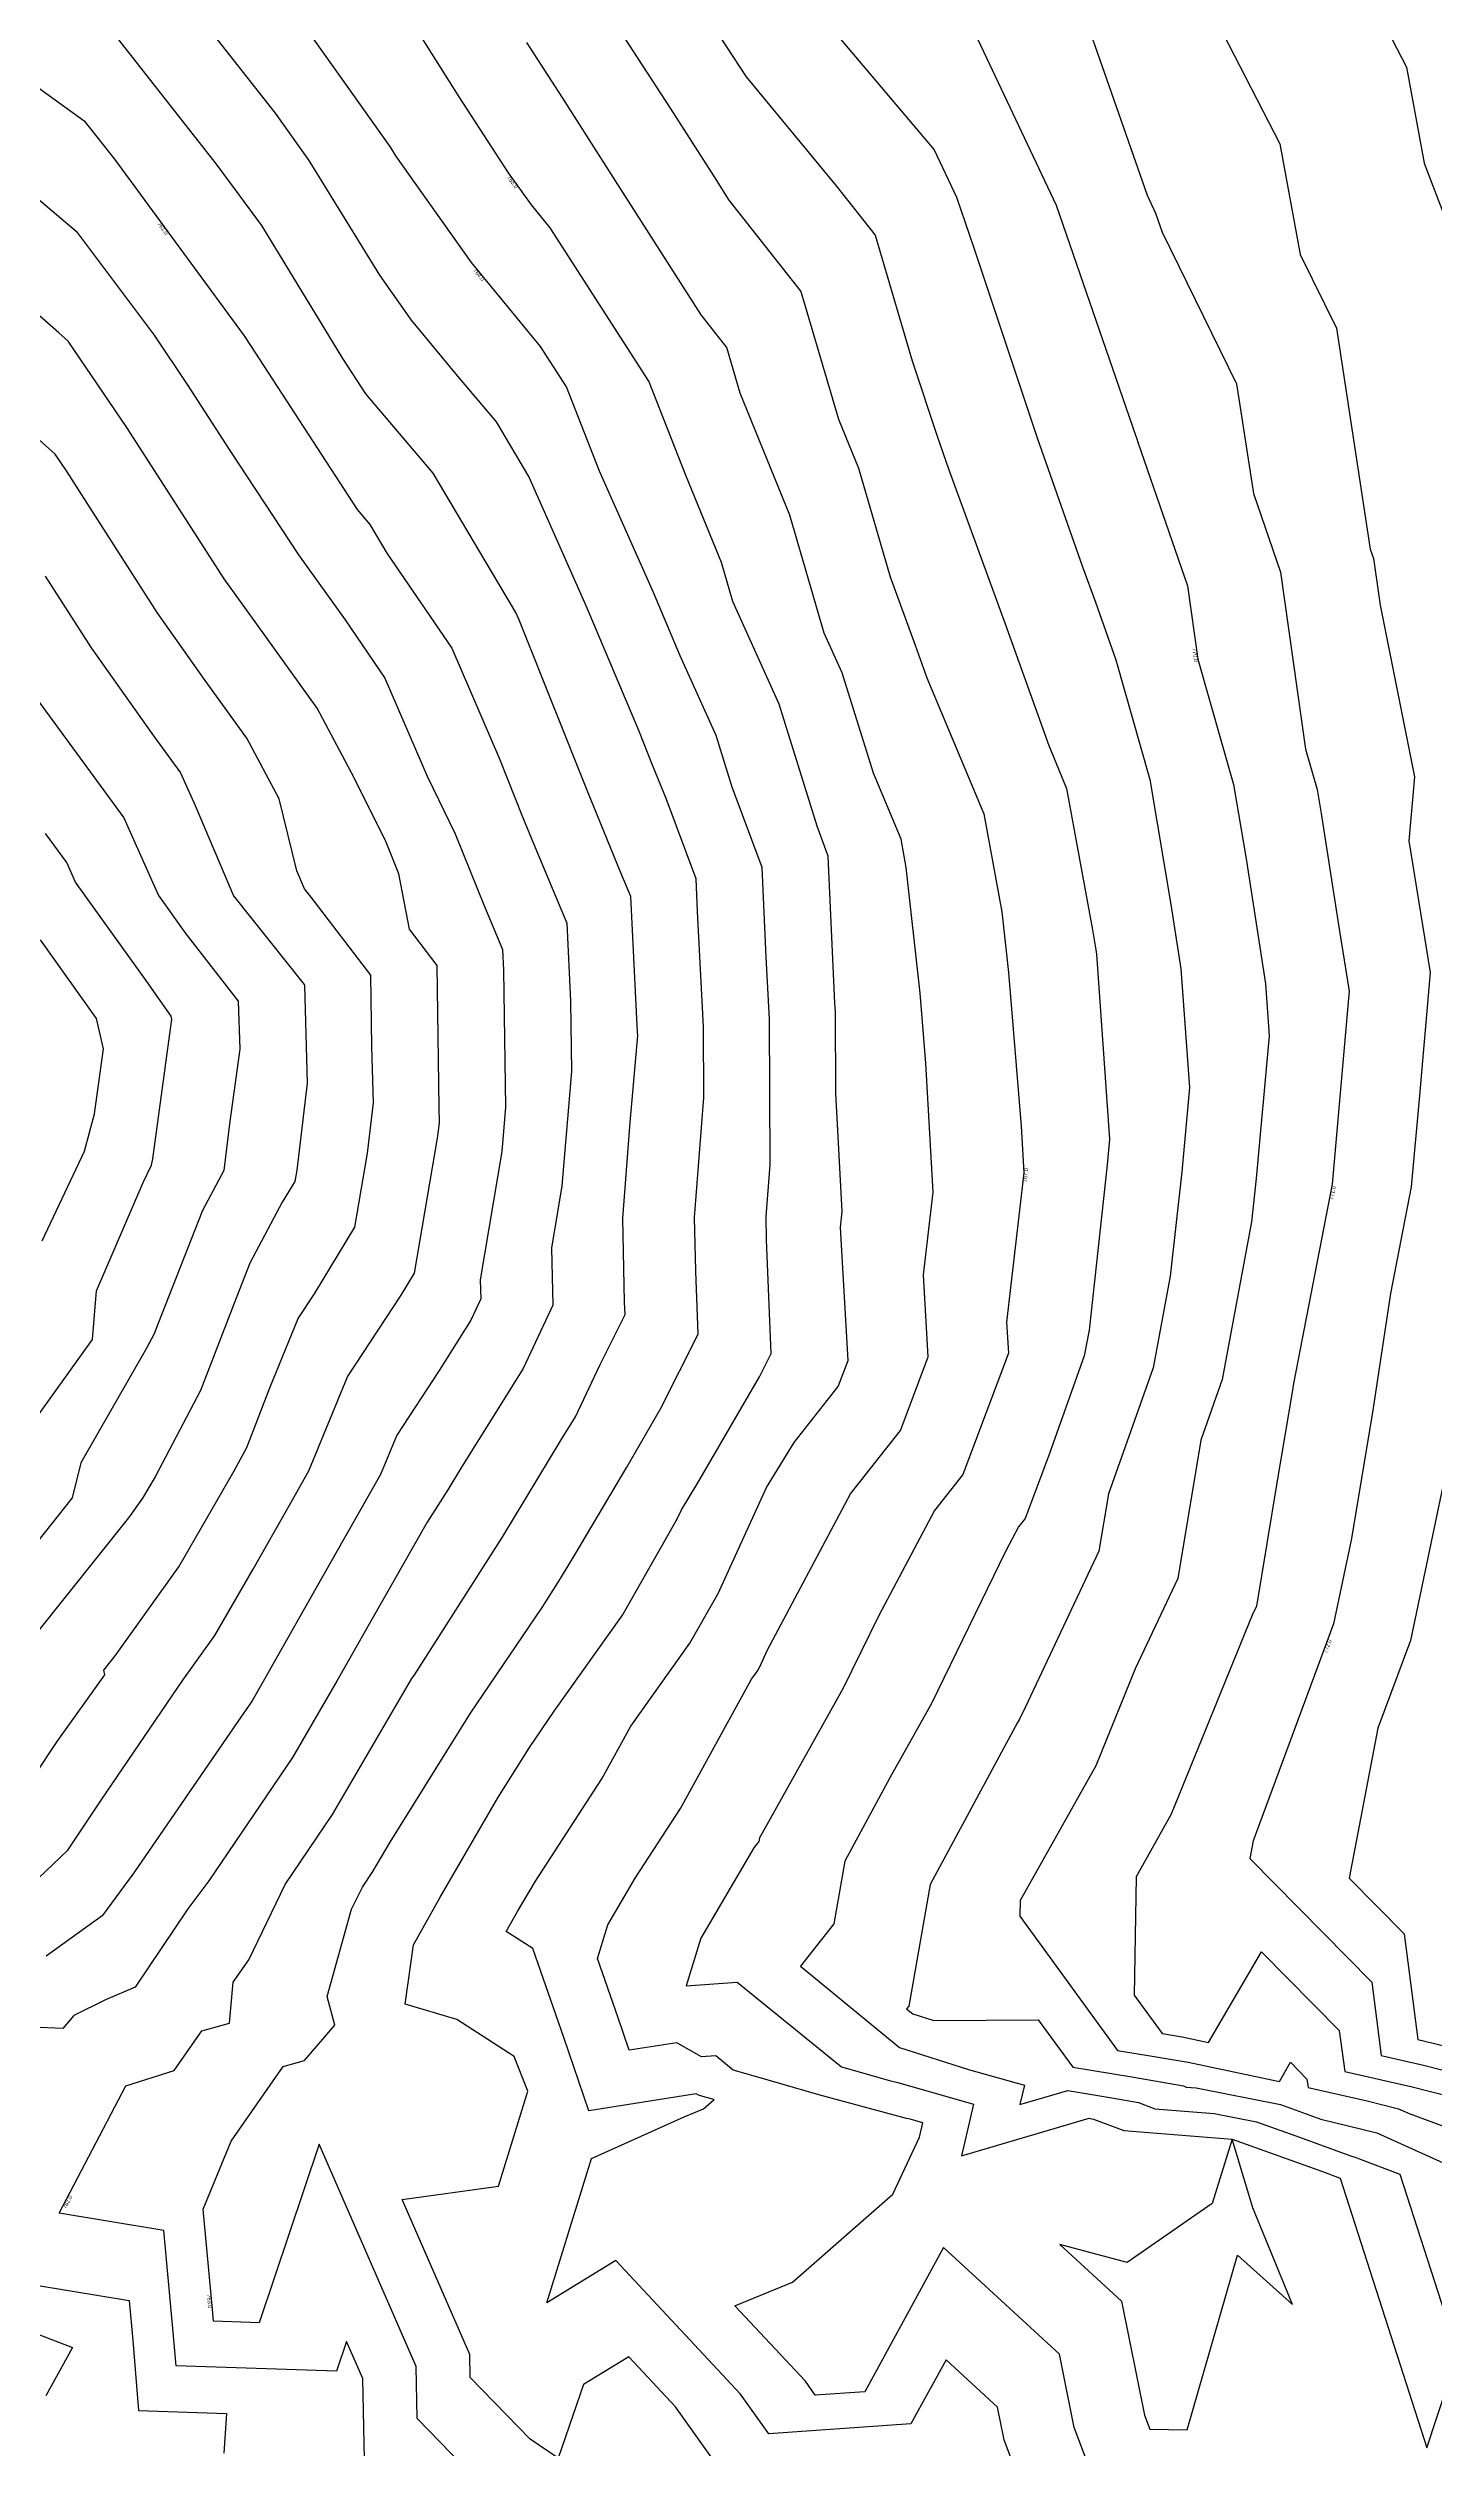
# Model space of a CAD drawing. Extents: x 1684434 to 1702565, y 997334 to 1000228.
# Drawn here: x 1699548 to 1699718.4, y 999462.5 to 999757.5 of the extents above; entities that cross this region are included whole.
import ezdxf

# ---------------------------------------------------------------- set-up
doc = ezdxf.new("R2010")
doc.units = 0
doc.layers.add('Default', color=7, linetype='Continuous')

msp = doc.modelspace()

# ---------------------------------------------------------------- linework, layer by layer
at = {"layer": 'Default'}
for points in [[(1699609.98, 999448.99), (1699593.4, 999466.09), (1699593.26, 999472.5), (1699581.34, 999499.83), (1699573.96, 999477.86), (1699568.32, 999478.05), (1699568.2, 999479.49), (1699567.07, 999491.82), (1699570.5, 999500.17), (1699576.9, 999509.37), (1699579.51, 999510.12), (1699583.27, 999514.43), (1699582.3, 999517.96), (1699585.32, 999528.7), (1699586.64, 999531.41), (1699587.94, 999533.33), (1699590.05, 999536.96), (1699599.95, 999552.81), (1699608.75, 999565.78), (1699610.69, 999568.82), (1699612.78, 999572.28), (1699619.15, 999583.07), (1699623.3, 999590.21), (1699627.93, 999599.41), (1699627.62, 999607.16), (1699627.46, 999613.76), (1699628.63, 999628.48), (1699628.59, 999637.2), (1699627.86, 999651.37), (1699627.68, 999655.39), (1699623.99, 999665.27), (1699622.32, 999669.35), (1699620.63, 999673.6), (1699614.15, 999688.93), (1699607.09, 999704.86), (1699603.12, 999711.55), (1699598.37, 999717.16), (1699592.7, 999724.07), (1699588.79, 999729.58), (1699580.1, 999743.68), (1699575.98, 999749.5), (1699561.7, 999767.68)], [(1699626.56, 999765.09), (1699633.81, 999753.98), (1699644.89, 999740.58), (1699649.68, 999734.5), (1699654.22, 999719.07), (1699657.34, 999709.69), (1699658.72, 999705.78), (1699665.69, 999686.75), (1699671.02, 999671.76), (1699673.22, 999666.49), (1699676.4, 999649.12), (1699676.82, 999646.65), (1699676.9, 999646.13), (1699678.51, 999623.36), (1699678.23, 999620.22), (1699675.98, 999599.9), (1699675.39, 999596.75), (1699671.12, 999584.71), (1699668.11, 999576.72), (1699667.32, 999575.72), (1699665.75, 999572.76), (1699656.6, 999553.98), (1699651.49, 999544.85), (1699645.96, 999534.61), (1699644.6, 999526.92), (1699640.49, 999521.72), (1699652.66, 999511.71), (1699661.18, 999509.01), (1699668.03, 999507.06), (1699667.47, 999504.68), (1699673.36, 999506.41), (1699678.8, 999505.52), (1699682.07, 999504.94), (1699684.09, 999504.17), (1699691.36, 999503.6), (1699696.55, 999502.57), (1699701.84, 999500.67), (1699708.25, 999498.35), (1699708.69, 999498.24), (1699709.31, 999497.96), (1699714.21, 999496.12), (1699719.71, 999479.01)], [(1699638.97, 999766.33), (1699656.94, 999745), (1699659.68, 999739.19), (1699661.83, 999732.96), (1699669.6, 999709.58), (1699675.17, 999693.75), (1699676.76, 999689.41), (1699679.28, 999682.31), (1699683.46, 999667.59), (1699686.05, 999652.23), (1699687.28, 999644.31), (1699688.32, 999629.73), (1699687.38, 999619.37), (1699685.96, 999606.55), (1699683.87, 999595.28), (1699678.37, 999579.77), (1699677.2, 999572.73), (1699668.13, 999553.49), (1699667.44, 999552.08), (1699667.2, 999551.65), (1699656.45, 999531.75), (1699653.82, 999516.79), (1699653.56, 999516.46), (1699654.32, 999515.84), (1699656.92, 999515.01), (1699669.72, 999515.12), (1699673.97, 999509.27), (1699681.26, 999508.08), (1699687.6, 999506.97), (1699687.94, 999506.84), (1699689.15, 999506.75), (1699699.53, 999504.69), (1699701.76, 999503.89), (1699704.48, 999502.91), (1699711.35, 999501.21), (1699721.24, 999496.73)], [(1699659.44, 999764.67), (1699671.93, 999738.2), (1699681.74, 999709.81), (1699681.85, 999709.47), (1699682, 999709.06), (1699688.09, 999691.39), (1699689.36, 999682.4), (1699693.74, 999666.97), (1699695.28, 999657.82), (1699697.67, 999642.48), (1699698.12, 999636.09), (1699696.54, 999618.52), (1699695.95, 999613.2), (1699692.36, 999593.81), (1699689.71, 999586.37), (1699686.88, 999569.35), (1699681.65, 999558.26), (1699676.8, 999546.33), (1699667.51, 999529.76), (1699667.48, 999527.86), (1699679.47, 999511.35), (1699683.73, 999510.65), (1699688.15, 999509.88), (1699699.38, 999507.53), (1699700.76, 999509.88), (1699702.77, 999507.83), (1699702.91, 999506.77), (1699710.16, 999505.13), (1699714.02, 999504.18), (1699715.33, 999503.59), (1699726.06, 999499.61)], [(1699674.37, 999764.55), (1699683.13, 999739.44), (1699684.17, 999737.22), (1699684.98, 999734.89), (1699694.13, 999716.22), (1699696.19, 999702.75), (1699699.52, 999693.08), (1699702.6, 999671.33), (1699704.01, 999666.35), (1699704.51, 999663.4), (1699706.76, 999648.94), (1699707.96, 999641.56), (1699707.72, 999638.84), (1699705.86, 999617.83), (1699701.11, 999593.32), (1699700.95, 999592.28), (1699699.13, 999581.36), (1699696.57, 999565.96), (1699696.04, 999564.85), (1699686.08, 999540.39), (1699681.77, 999532.7), (1699681.55, 999518.13), (1699684.97, 999513.42), (1699686.19, 999513.22), (1699687.45, 999513), (1699690.66, 999512.33), (1699697.19, 999523.48), (1699706.75, 999513.79), (1699707.41, 999508.74), (1699715.56, 999506.9), (1699727.48, 999503.86)], [(1699586.89, 999461.05), (1699586.68, 999471.01), (1699584.69, 999475.56), (1699583.46, 999471.9), (1699563.73, 999472.56), (1699563.31, 999477.59), (1699562.24, 999489.22), (1699549.36, 999491.33), (1699557.57, 999507), (1699563.51, 999508.87), (1699566.9, 999513.74), (1699570.3, 999514.71), (1699570.74, 999519.72), (1699572.67, 999522.48), (1699577.16, 999531.73), (1699582.99, 999540.33), (1699592.42, 999556.56), (1699592.73, 999557.05), (1699593, 999557.45), (1699603.91, 999574.54), (1699611.08, 999586.4), (1699612.85, 999589.22), (1699615.87, 999595.66), (1699618.95, 999601.8), (1699618.89, 999603.32), (1699618.65, 999613.66), (1699619.58, 999625.42), (1699620.49, 999636.1), (1699620.48, 999636.52), (1699619.66, 999653.2), (1699618.43, 999656.13), (1699614.33, 999666.17), (1699606.22, 999686.49), (1699605.89, 999687.29), (1699605.52, 999688.12), (1699595.35, 999705.25), (1699587.07, 999715.02), (1699584.24, 999719.36), (1699574.28, 999735.7), (1699568.72, 999743.26), (1699553.77, 999762.28)], [(1699630.92, 999459.42), (1699625.16, 999467.52), (1699619.41, 999473.67), (1699613.82, 999470.26), (1699610.73, 999461.2), (1699607.27, 999463.54), (1699599.9, 999471.14), (1699599.84, 999473.98), (1699591.54, 999493.03), (1699603.38, 999494.64), (1699606.98, 999506.33), (1699605.32, 999510.6), (1699598.24, 999515.13), (1699591.92, 999517.04), (1699592.91, 999524.31), (1699596.17, 999530.11), (1699603.3, 999542.38), (1699607.17, 999548.57), (1699610.21, 999553.06), (1699618.64, 999564.87), (1699625.27, 999576.52), (1699625.86, 999577.82), (1699627.9, 999581.13), (1699635.45, 999594.14), (1699636.9, 999597.01), (1699636.34, 999611), (1699636.27, 999613.85), (1699636.78, 999620.21), (1699636.69, 999638.12), (1699636.3, 999645.73), (1699635.8, 999656.77), (1699632.11, 999666.66), (1699630.14, 999673.02), (1699625.7, 999682.81), (1699622.42, 999690.57), (1699615.81, 999705.49), (1699611.74, 999715.85), (1699608.53, 999720.84), (1699600.06, 999731.15), (1699590.75, 999744.27), (1699590.13, 999745.28), (1699577.16, 999763.59)], [(1699615.9, 999763.3), (1699624.5, 999750.13), (1699629.88, 999741.69), (1699631.71, 999738.82), (1699640.56, 999727.6), (1699645.19, 999711.88), (1699647.64, 999705.85), (1699651.53, 999692.52), (1699654.62, 999684.1), (1699656.05, 999680.08), (1699663.05, 999663.37), (1699665.25, 999651.33), (1699666.07, 999643.88), (1699667.63, 999624.96), (1699667.95, 999619.25), (1699665.85, 999600.88), (1699666.07, 999597.05), (1699660.46, 999582.13), (1699657, 999577.74), (1699650.08, 999564.75), (1699645.75, 999555.88), (1699635.78, 999538.06), (1699635.46, 999537.48), (1699635.39, 999537.04), (1699634.75, 999536.23), (1699628.25, 999525.14), (1699626.44, 999519.3), (1699632.71, 999519.73), (1699645.55, 999509.33), (1699651.45, 999507.64), (1699652.48, 999507.4), (1699661.79, 999504.75), (1699660.29, 999498.4), (1699676, 999503.01), (1699676.34, 999502.95), (1699676.54, 999502.91), (1699680.24, 999501.5), (1699693.57, 999500.45), (1699691.1, 999492.51), (1699680.66, 999485.29), (1699672.39, 999487.5), (1699679.96, 999480.53), (1699682.79, 999466.5), (1699683.44, 999464.77), (1699688.04, 999464.69), (1699694.24, 999486.19), (1699701.01, 999480.12), (1699696.13, 999491.98), (1699693.57, 999500.45), (1699701.92, 999497.46), (1699704.7, 999496.45), (1699706.87, 999495.64), (1699717.53, 999462.49), (1699727.61, 999493.04)], [(1699690.32, 999763.51), (1699699.44, 999745.75), (1699701.95, 999732.15), (1699706.4, 999723.08), (1699710.55, 999695.92), (1699710.95, 999694.77), (1699711.77, 999689.03), (1699715.98, 999667.93), (1699715.31, 999660.05), (1699717.94, 999643.88), (1699716.59, 999628.74), (1699715.59, 999617.5), (1699713.05, 999604.39), (1699710.87, 999590.05), (1699708.24, 999574.27), (1699706.04, 999563.78), (1699696.18, 999537.12), (1699695.75, 999534.93), (1699710.73, 999519.74), (1699711.91, 999510.7), (1699716.92, 999509.57), (1699727.61, 999506.85)], [(1699538.3, 999758.76), (1699552.46, 999748.57), (1699556.15, 999743.87), (1699572.13, 999722.15), (1699572.87, 999720.94), (1699586.01, 999700.79), (1699587.58, 999698.94), (1699589.67, 999695.43), (1699597.65, 999683.72), (1699603.49, 999670.14), (1699606.34, 999662.99), (1699607.67, 999659.73), (1699611.77, 999649.94), (1699612.24, 999640.35), (1699612.37, 999631.71), (1699611.18, 999617.63), (1699609.89, 999609.98), (1699610.06, 999602.97), (1699606.4, 999595.17), (1699598.71, 999582.85), (1699597.14, 999580.25), (1699594.62, 999576.3), (1699587.67, 999564.1), (1699583.55, 999556.81), (1699578.04, 999547.34), (1699570.11, 999535.63), (1699567.75, 999532.2), (1699565.2, 999528.74), (1699558.71, 999519.12), (1699555.08, 999517.57), (1699551.16, 999515.63), (1699549.83, 999514.05), (1699546.03, 999514.21)], [(1699668.7, 999455.04), (1699665.54, 999463.46), (1699664.73, 999467.47), (1699658.4, 999473.29), (1699654.09, 999465.42), (1699636.62, 999464.19), (1699633.14, 999469.09), (1699617.82, 999485.5), (1699609.33, 999480.32), (1699614.8, 999498.07), (1699626.22, 999503.19), (1699628.57, 999504.15), (1699629.88, 999505.3), (1699628.77, 999505.6), (1699627.97, 999505.83), (1699627.68, 999506), (1699614.49, 999503.93), (1699611.4, 999512.94), (1699607.58, 999523.87), (1699604.34, 999525.95), (1699605.73, 999528.43), (1699607.91, 999532.17), (1699616.08, 999544.74), (1699619.64, 999551.21), (1699626.91, 999561.41), (1699630.38, 999567.52), (1699636.31, 999580.53), (1699639.71, 999586.07), (1699645.15, 999592.96), (1699646.35, 999596.16), (1699645.42, 999612.53), (1699645.65, 999614.49), (1699644.84, 999629.05), (1699644.8, 999639.04), (1699644.74, 999640.1), (1699643.92, 999658.16), (1699642.54, 999661.86), (1699637.9, 999676.86), (1699632.18, 999689.46), (1699630.78, 999694.28), (1699626.46, 999704.87), (1699621.87, 999716.55), (1699609.72, 999735.43), (1699607.42, 999738.23), (1699604.62, 999742.17), (1699598.55, 999751.54), (1699592.81, 999760.6)], [(1699713.21, 999758.65), (1699715, 999755.18), (1699717.17, 999743.38), (1699722.47, 999729.56)], [(1699676.44, 999458.91), (1699674.16, 999464.98), (1699672.35, 999474), (1699658.1, 999487.1), (1699648.4, 999469.39), (1699642.33, 999468.96), (1699641.12, 999470.67), (1699632.44, 999479.96), (1699639.53, 999482.86), (1699651.87, 999493.66), (1699655.13, 999500.67), (1699655.55, 999502.44), (1699654, 999502.88), (1699653.52, 999502.99), (1699642.77, 999505.88), (1699634.97, 999508.15), (1699632.23, 999508.93), (1699630.09, 999510.66), (1699628.34, 999510.54), (1699625.32, 999512.28), (1699619.46, 999511.37), (1699618.08, 999515.37), (1699615.54, 999522.66), (1699616.82, 999526.78), (1699620.19, 999532.54), (1699625.74, 999541.08), (1699634.49, 999556.98), (1699635.17, 999557.94), (1699635.5, 999558.52), (1699636.42, 999560.52), (1699646.67, 999579.77), (1699652.8, 999587.55), (1699656.21, 999596.61), (1699655.64, 999606.7), (1699656.8, 999616.87), (1699655.93, 999632.7), (1699655.21, 999641.33), (1699653.5, 999656.79), (1699652.87, 999660.25), (1699649.47, 999668.37), (1699645.65, 999680.7), (1699643.43, 999685.59), (1699639.21, 999700.07), (1699633.09, 999715.08), (1699631.44, 999720.7), (1699628.28, 999724.71), (1699617.76, 999741.19), (1699611.28, 999751.35), (1699606.85, 999758.2)], [(1699544.74, 999740.72), (1699551.45, 999735.01), (1699561.04, 999722.2), (1699565.12, 999716.17), (1699570.36, 999708.04), (1699578.78, 999695.21), (1699584.51, 999687.24), (1699589.41, 999680.05), (1699594.59, 999667.99), (1699598.07, 999660.92), (1699601.66, 999651.98), (1699603.88, 999646.68), (1699604.01, 999644.17), (1699604.26, 999627.32), (1699603.8, 999621.84), (1699601.13, 999606.09), (1699601.19, 999603.73), (1699599.96, 999601.11), (1699596.09, 999594.92), (1699590.87, 999587), (1699588.89, 999582.16), (1699582.67, 999571.24), (1699574.3, 999556.43), (1699573.09, 999554.34), (1699571.35, 999551.77), (1699558.56, 999533.19), (1699554.66, 999527.9), (1699547.78, 999522.95)], [(1699542.36, 999528.25), (1699550.43, 999535.98), (1699554.52, 999542.12), (1699564.57, 999556.86), (1699568.51, 999562.37), (1699573.23, 999570.5), (1699577.68, 999578.39), (1699580.07, 999582.59), (1699584.81, 999594.16), (1699591.43, 999604.21), (1699593.06, 999606.9), (1699595.94, 999623.76), (1699596.14, 999625.41), (1699596.08, 999627.26), (1699595.83, 999644.74), (1699592.43, 999649.19), (1699591.11, 999656.01), (1699589.55, 999659.89), (1699585.61, 999667.89), (1699581.07, 999676.37), (1699573.66, 999686.7), (1699569.66, 999692.28), (1699568.61, 999693.87), (1699557.69, 999710.85), (1699550.49, 999721.47), (1699549.32, 999722.51), (1699545.55, 999725.81)], [(1699543.48, 999540.81), (1699549.14, 999549.31), (1699554.98, 999557.53), (1699554.85, 999558.11), (1699556.25, 999559.87), (1699564.07, 999570.81), (1699570.9, 999582.58), (1699572.43, 999585.47), (1699575.27, 999592.82), (1699578.75, 999601.32), (1699580.77, 999604.38), (1699585.71, 999612.54), (1699587.27, 999621.66), (1699588, 999627.83), (1699587.81, 999634.78), (1699587.68, 999643.54), (1699580.34, 999653.14), (1699579.52, 999654.17), (1699578.59, 999656.35), (1699576.42, 999665.21), (1699572.42, 999672.67), (1699567.32, 999679.78), (1699561.4, 999688.12), (1699552.81, 999701.57), (1699550.26, 999705.53), (1699548.88, 999707.57), (1699538.67, 999716.69)], [(1699547.65, 999692.59), (1699553.29, 999683.77), (1699560.96, 999672.97), (1699564.3, 999668.4), (1699566.08, 999664.4), (1699570.81, 999653.29), (1699579.5, 999642.37), (1699579.53, 999642.33), (1699579.53, 999642.29), (1699579.86, 999630.26), (1699578.59, 999619.57), (1699578.35, 999618.17), (1699576.8, 999615.61), (1699572.82, 999608.11), (1699570.85, 999603.08), (1699566.75, 999592.47), (1699561.15, 999581.86), (1699559.63, 999579.24), (1699557.89, 999576.81), (1699546.36, 999562.38)], [(1699546.91, 999677.11), (1699557.3, 999662.89), (1699561.56, 999653.32), (1699564.92, 999648.63), (1699571.39, 999640.32), (1699571.57, 999634.44), (1699570.29, 999625.28), (1699569.6, 999619.53), (1699566.99, 999614.61), (1699561.51, 999600.62), (1699561.06, 999599.46), (1699560.07, 999597.58), (1699552.02, 999583.58), (1699550.98, 999579.27), (1699543.15, 999569.41)], [(1699545.47, 999587.58), (1699553.46, 999598.76), (1699553.96, 999604.71), (1699559.69, 999618.05), (1699560.7, 999620.19), (1699560.9, 999620.94), (1699563.23, 999638.12), (1699563.14, 999638.49), (1699560.14, 999642.75), (1699551.38, 999654.97), (1699550.31, 999657.38), (1699547.7, 999660.95)], [(1699547.26, 999610.88), (1699552.48, 999621.88), (1699553.72, 999626.5), (1699554.8, 999634.48), (1699553.94, 999638.19), (1699547.09, 999647.89)], [(1699720.16, 999584.05), (1699715.49, 999561.76), (1699711.5, 999550.97), (1699707.96, 999532.54), (1699714.71, 999525.69), (1699716.41, 999512.67), (1699718.29, 999512.24), (1699722.3, 999511.22)], [(1699535.81, 999484.24), (1699557.96, 999480.61), (1699558.41, 999475.7), (1699559.13, 999467.07), (1699569.92, 999466.71), (1699569.63, 999461.82)], [(1699528.98, 999483.28), (1699550.99, 999474.83), (1699547.71, 999468.88)]]:
    msp.add_lwpolyline(points, dxfattribs=at)

# ---------------------------------------------------------------- texts
for s, rotation, p in [(' 765.0', 305.3654, (1699604.3, 999741.76)), (' 761.0', 306.3542, (1699561.29, 999736.04)), (' 764.0', 309.3943, (1699600.11, 999730.3)), (' 770.0', 278.0726, (1699688.64, 999683.91)), (' 767.0', 83.4874, (1699668.3, 999617.88)), (' 771.0', 79.0176, (1699705.95, 999615.67)), (' 772.0', 69.6966, (1699705.16, 999559.95)), (' 762.0', 62.349, (1699550.1, 999491.66)), (' 763.0', 275.2726, (1699567.51, 999481.52))]:
    msp.add_text(s, height=0.5, rotation=rotation, dxfattribs=at).set_placement(p)

doc.saveas('drawing.dxf')
